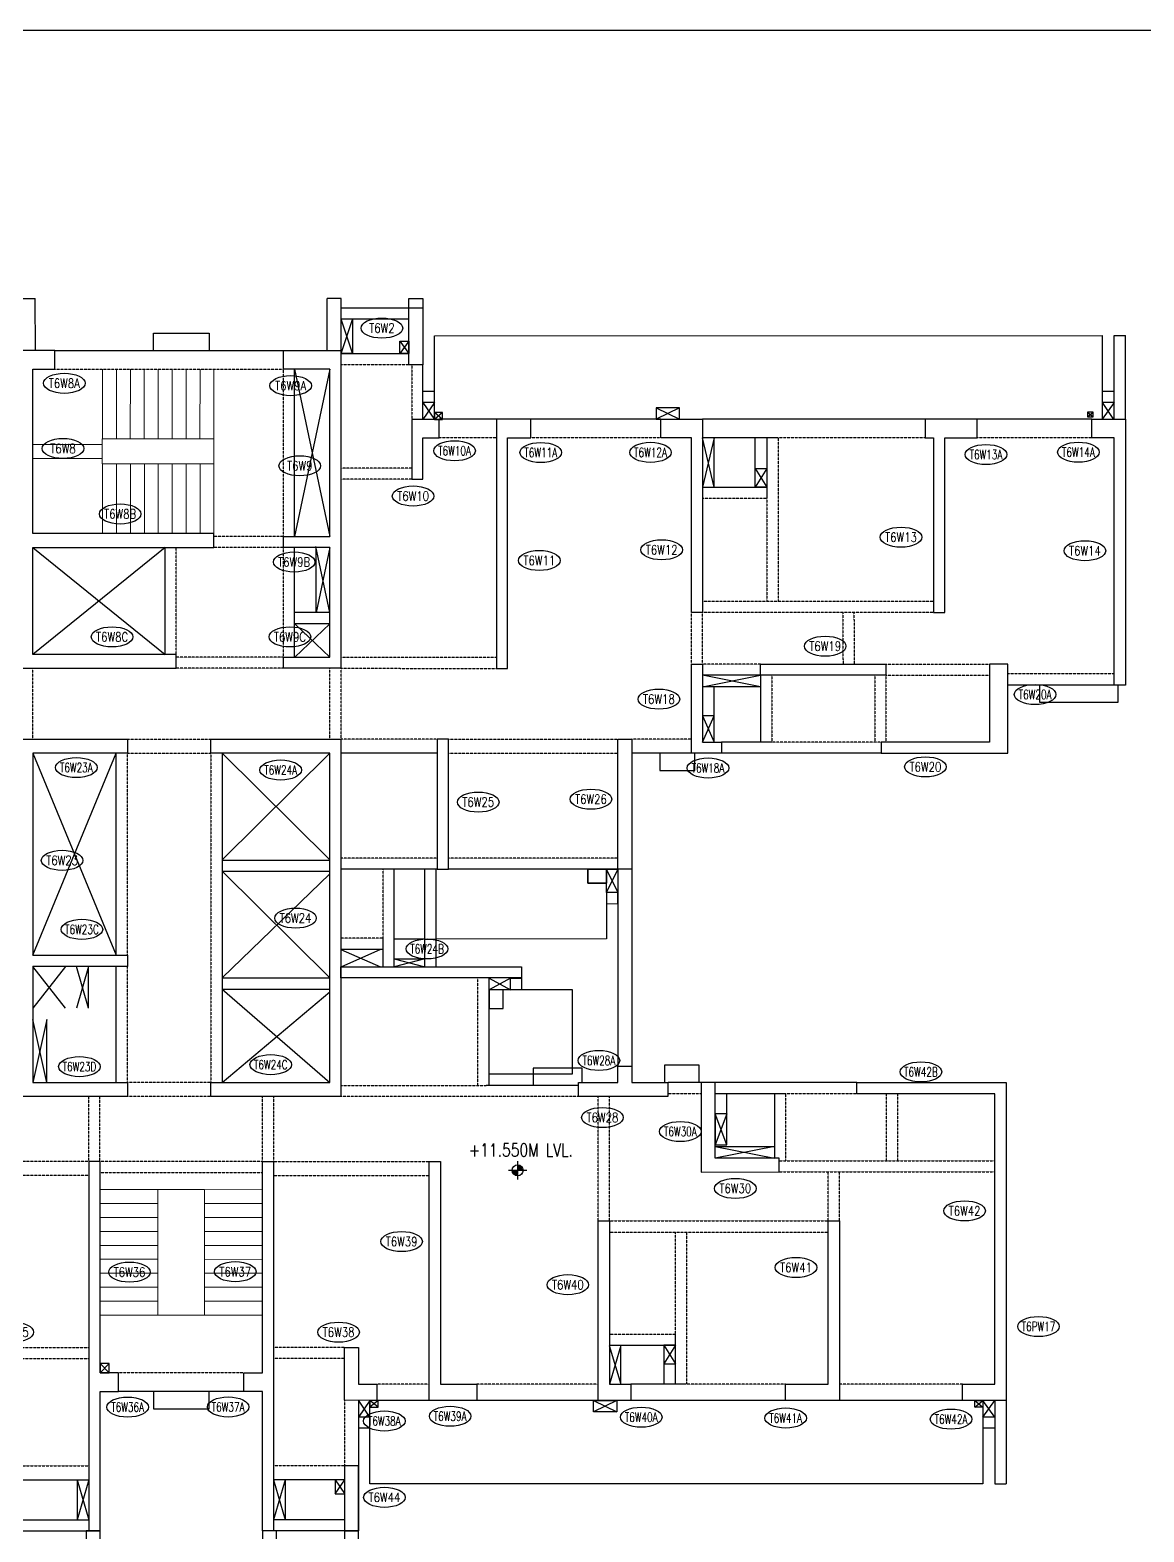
# Model space of a CAD drawing. Header units: millimetres. Extents: x 206 to 857355, y 5291 to 60826.
# Drawn here: x 250326 to 274319, y 21488 to 53815 of the extents above; entities that cross this region are included whole.
import ezdxf
from ezdxf.enums import TextEntityAlignment as Align

# ---------------------------------------------------------------- set-up
doc = ezdxf.new("R2010")
doc.units = ezdxf.units.MM
doc.header["$PDMODE"] = 35
doc.linetypes.add('HIDDEN', pattern=[0.375, 0.25, -0.125])
for name, color, linetype in [('BEAM', 3, 'Continuous'), ('COL', 6, 'Continuous'), ('COL-NO TOWR-T5', 8, 'Continuous'), ('COL-NO TOWR-T6', 8, 'Continuous'), ('COVER', 2, 'Continuous'), ('CUT', 9, 'Continuous'), ('SYMBOL', 1, 'Continuous'), ('TOWER-6 COL. NO', 3, 'Continuous')]:
    doc.layers.add(name, color=color, linetype=linetype)
for name, color, linetype, lineweight in [('Boundary', 40, 'Continuous', 30), ('Origin', 40, 'Continuous', 30), ('S-STRS', 31, 'Continuous', 18)]:
    doc.layers.add(name, color=color, linetype=linetype, lineweight=lineweight)
doc.styles.add('romand', font='romand.shx', dxfattribs={"width": 0.8})
doc.styles.add('ROMANS', font='romans.shx', dxfattribs={"width": 0.8})

# ---------------------------------------------------------------- blocks, each defined once
blk = doc.blocks.new('A$C2BC57D65')
at = {"layer": 'SYMBOL'}
h = blk.add_hatch(color=7, dxfattribs=at)
h.paths.add_polyline_path([(196, 348), (314, 348, 0.414214), (196, 466)])
h.paths.add_polyline_path([(196, 348), (79, 348, 0.414214), (196, 230)])
at = {"layer": 'SYMBOL', "color": 7}
for p, q in [((393, 348), (0, 348)), ((196, 544), (196, 152))]:
    blk.add_line(p, q, dxfattribs=at)
blk.add_circle((196, 348), 118, dxfattribs=at)
at = {"layer": 'SYMBOL', "style": 'romand', "width": 0.8}
for p in [(1052, 530), (1052, 137)]:
    blk.add_attdef('LEVEL', text='', height=275, dxfattribs=at).set_placement(p, align=Align.MIDDLE)
blk = doc.blocks.new('A$Cc2dddd12')
at = {"layer": 'COL-NO TOWR-T5'}
blk.add_ellipse((-513, 182), major_axis=(448, 0), ratio=0.482829, dxfattribs=at)
at = {"layer": 'COL-NO TOWR-T5', "color": 3, "style": 'ROMANS', "width": 0.8}
blk.add_attdef('12345', text='', height=200, dxfattribs=at).set_placement((-513, 182), align=Align.MIDDLE_CENTER)

msp = doc.modelspace()

# ---------------------------------------------------------------- linework, layer by layer
at = {"layer": 'BEAM'}
for p, q in [((250139, 48039), (250439, 48039)), ((250444, 46918), (250439, 48039)), ((256725, 46918), (256729, 48039)), ((257029, 48039), (256729, 48039)), ((257025, 46918), (257029, 48039)), ((258488, 47839), (258488, 48039)), ((258488, 48039), (258788, 48039)), ((258788, 48039), (258788, 47839)), ((257025, 47839), (258488, 47839)), ((257025, 47599), (258488, 47599)), ((273679, 47237), (273919, 47237)), ((273679, 45437), (273679, 47237)), ((273919, 45437), (273919, 47237)), ((250864, 46917), (255784, 46917)), ((258488, 46849), (257024, 46849)), ((258788, 45436), (258788, 46609)), ((256024, 42917), (256024, 46517)), ((260373, 45437), (259139, 45437)), ((263913, 45437), (261113, 45437)), ((269604, 45437), (264813, 45437)), ((273199, 45437), (270729, 45437)), ((266378, 45037), (264813, 45037)), ((266198, 45037), (266198, 43736)), ((264813, 43976), (266198, 43976)), ((253234, 40379), (253234, 42677)), ((256024, 40317), (256024, 42677)), ((256785, 41277), (256024, 41277)), ((256785, 41037), (256024, 41037)), ((266062, 39926), (264813, 39926)), ((266062, 39926), (266062, 38491)), ((266302, 38491), (265223, 38491)), ((252184, 33902), (252184, 38252)), ((254464, 38251), (254464, 31161)), ((259099, 38251), (257023, 38252)), ((264573, 38251), (263290, 38251)), ((268662, 38251), (265223, 38251)), ((254464, 35951), (256784, 35951)), ((254464, 35711), (256784, 35711)), ((259099, 35752), (257023, 35752)), ((258172, 33652), (258172, 35752)), ((258831, 33652), (258832, 35752)), ((259071, 33652), (259072, 35752)), ((262990, 35752), (259339, 35752)), ((262990, 35751), (262990, 31515)), ((263290, 35751), (263290, 31515)), ((257932, 33652), (257932, 34267)), ((257932, 34027), (257023, 34027)), ((258831, 34247), (259071, 34248)), ((252184, 31161), (252184, 33661)), ((254464, 33413), (256784, 33413)), ((260214, 31099), (260214, 33406)), ((254464, 33173), (256784, 33173)), ((262141, 31101), (260154, 31099)), ((264783, 31161), (264068, 31161)), ((268134, 31161), (265083, 31161)), ((266599, 30921), (265083, 30921)), ((266359, 30921), (266359, 29536)), ((264230, 24671), (264230, 25746)), ((262804, 25506), (264230, 25506)), ((264414, 24671), (263264, 24671)), ((254935, 24512), (252235, 24512)), ((258924, 24321), (257799, 24321)), ((262564, 24321), (259949, 24321)), ((266599, 24321), (263264, 24321)), ((270409, 24321), (267759, 24321)), ((271109, 24321), (271109, 22521)), ((271349, 24321), (271349, 22521)), ((250069, 22610), (251594, 22610)), ((257099, 22610), (255574, 22610)), ((271109, 22521), (271349, 22521)), ((250069, 21750), (251594, 21750)), ((257099, 21750), (255574, 21750)), ((250034, 21510), (251594, 21510)), ((257134, 21510), (255574, 21510))]:
    msp.add_line(p, q, dxfattribs=at)
at = {"layer": 'BEAM', "linetype": 'HIDDEN', "ltscale": 10}
for p, q in [((258488, 46609), (257024, 46609)), ((258548, 46609), (258548, 45436)), ((250864, 46517), (255784, 46517)), ((255784, 42917), (255784, 46517)), ((260373, 45037), (259139, 45036)), ((263913, 45037), (261113, 45037)), ((269604, 45037), (266378, 45037)), ((266438, 45037), (266438, 41516)), ((273199, 45037), (270729, 45037)), ((258549, 44387), (257024, 44387)), ((258549, 44147), (257024, 44147)), ((264813, 43736), (266198, 43736)), ((266198, 43736), (266198, 41516)), ((253474, 40379), (253474, 42677)), ((255785, 42917), (254285, 42917)), ((255785, 42677), (254285, 42677)), ((255784, 40317), (255784, 42677)), ((269789, 41516), (264813, 41516)), ((264573, 40166), (264573, 41276)), ((269789, 41276), (264813, 41276)), ((264813, 40166), (264813, 41276)), ((267833, 41276), (267837, 40166)), ((268073, 41276), (268077, 40166)), ((255784, 40317), (253474, 40317)), ((257024, 40316), (260373, 40316)), ((266062, 40166), (264813, 40166)), ((268762, 40166), (270989, 40166)), ((250387, 38552), (250386, 40077)), ((255784, 40077), (253474, 40077)), ((256785, 38552), (256785, 40077)), ((257023, 40077), (260373, 40076)), ((257025, 38552), (257025, 40077)), ((266302, 39926), (266302, 38491)), ((268522, 39926), (268522, 38491)), ((268762, 39926), (270989, 39926)), ((268762, 39926), (268762, 38491)), ((273679, 39956), (271389, 39956)), ((252424, 38552), (254224, 38552)), ((259099, 38551), (257023, 38552)), ((259339, 38551), (263050, 38551)), ((264573, 38551), (263290, 38551)), ((268662, 38491), (266302, 38491)), ((252424, 33902), (252424, 38252)), ((252424, 38252), (254224, 38252)), ((254224, 38251), (254224, 31161)), ((259339, 38251), (262990, 38251)), ((259099, 35992), (257023, 35992)), ((262990, 35991), (259339, 35992)), ((257932, 34267), (257932, 35752)), ((257932, 34267), (257023, 34267)), ((252424, 31161), (252424, 33661)), ((259974, 31099), (259974, 33406)), ((254224, 31162), (252424, 31162)), ((257023, 31099), (260154, 31099)), ((251593, 29462), (251593, 30859)), ((251833, 29462), (251833, 30859)), ((254224, 30862), (252424, 30862)), ((255335, 29461), (255335, 30859)), ((255575, 29461), (255575, 30859)), ((262141, 30861), (257024, 30861)), ((262564, 28182), (262564, 30859)), ((262804, 28182), (262804, 30859)), ((264783, 30921), (264068, 30921)), ((266599, 30921), (266599, 29476)), ((268134, 30921), (266599, 30921)), ((268769, 30920), (268769, 29473)), ((269009, 30920), (269009, 29473)), ((251593, 29462), (248244, 29462)), ((255335, 29460), (251835, 29460)), ((255575, 29461), (258924, 29461)), ((266459, 29474), (271109, 29476)), ((251593, 29162), (248244, 29162)), ((255335, 29220), (251835, 29220)), ((255575, 29161), (258924, 29161)), ((266459, 29236), (271109, 29236)), ((267519, 28182), (267519, 29234)), ((267759, 28182), (267759, 29234)), ((262804, 28182), (267519, 28182)), ((262804, 27942), (267519, 27942)), ((264230, 25746), (264230, 27942)), ((264470, 24671), (264470, 27942)), ((262804, 25746), (264230, 25746)), ((250069, 25459), (251594, 25459)), ((250069, 25219), (251594, 25219)), ((257099, 25459), (255574, 25459)), ((257099, 25219), (255574, 25219)), ((254935, 24912), (252235, 24912)), ((258924, 24671), (257799, 24671)), ((262564, 24671), (259949, 24671)), ((266599, 24671), (264414, 24671)), ((270409, 24671), (267759, 24671)), ((250068, 22910), (251594, 22910)), ((257099, 22910), (255574, 22910))]:
    msp.add_line(p, q, dxfattribs=at)
at = {"layer": 'BEAM', "ltscale": 10}
msp.add_line((273679, 39716), (271389, 39716), dxfattribs=at)
at = {"layer": 'BEAM', "linetype": 'HIDDEN', "ltscale": 10}
msp.add_lwpolyline([(257099, 24322), (257099, 22910)], dxfattribs=at)
at = {"layer": 'BEAM'}
msp.add_lwpolyline([(257399, 24322), (257399, 22910)], dxfattribs=at)
for points in [[(251534, 21313), (251834, 21313), (251834, 21510), (251534, 21510)], [(255334, 21313), (255634, 21313), (255634, 21510), (255334, 21510)], [(257099, 21313), (257399, 21313), (257399, 21510), (257099, 21510)]]:
    msp.add_lwpolyline(points, close=True, dxfattribs=at)
at = {"layer": 'Boundary'}
msp.add_lwpolyline([(180642, 53815), (328513, 53815), (328513, 5291), (180642, 5291)], close=True, dxfattribs=at)
at = {"layer": 'COL'}
msp.add_line((257399, 22910), (257399, 21510), dxfattribs=at)
for points in [[(258488, 47839), (258788, 47839), (258788, 46609), (258488, 46609)], [(250144, 40077), (253474, 40077), (253474, 40377), (250384, 40377), (250384, 42677), (254284, 42677), (254284, 42977), (250384, 42977), (250384, 46517), (250864, 46517), (250864, 46917), (250144, 46917)], [(257024, 40077), (255784, 40077), (255784, 40317), (256784, 40317), (256784, 42677), (255784, 42677), (255784, 42917), (256784, 42917), (256784, 46517), (255784, 46517), (255784, 46917), (257024, 46917)], [(261113, 45437), (260373, 45437), (260373, 40076), (260613, 40076), (260613, 45036), (261113, 45036)], [(264813, 41276), (264573, 41276), (264573, 45037), (263913, 45037), (263913, 45437), (264813, 45437)], [(269789, 45037), (269789, 41276), (270029, 41276), (270029, 45037), (270729, 45037), (270729, 45437), (269604, 45437), (269604, 45037)], [(273679, 39716), (273679, 45037), (273199, 45037), (273199, 45437), (273919, 45437), (273919, 39716)], [(264813, 38491), (265223, 38491), (265223, 38251), (264573, 38251), (264573, 40166), (264813, 40166)], [(266062, 39926), (266062, 40166), (268762, 40166), (268762, 39926)], [(271389, 40166), (270989, 40166), (270989, 39716), (270989, 38491), (268658, 38491), (268658, 38251), (271389, 38251)], [(250144, 30862), (250144, 38552), (252424, 38552), (252424, 38252), (250384, 38252), (250384, 33902), (252424, 33902), (252424, 33662), (250384, 33662), (250384, 31162), (252424, 31162), (252424, 30862)], [(254224, 31162), (256784, 31162), (256784, 38252), (254224, 38252), (254224, 38552), (257024, 38552), (257024, 30862), (254224, 30862)], [(259099, 38551), (259099, 35752), (259339, 35752), (259339, 38551)], [(263290, 38551), (263290, 35751), (262990, 35751), (262990, 38551)], [(257024, 33652), (260915, 33652), (260915, 33412), (257024, 33412)], [(262990, 31161), (262990, 31511), (263290, 31511), (263290, 31161), (264067, 31161), (264067, 30861), (262141, 30861), (262141, 31161)], [(265083, 29536), (265083, 31161), (264783, 31161), (264783, 29234), (266459, 29236), (266459, 29536)], [(251834, 24912), (251834, 29462), (251594, 29462), (251594, 21510), (251834, 21510), (251834, 24512), (252234, 24512), (252234, 24912)], [(255334, 24912), (255334, 29461), (255574, 29461), (255574, 21510), (255334, 21510), (255334, 24512), (254934, 24512), (254934, 24912)], [(258924, 29461), (259164, 29461), (259164, 24671), (259949, 24671), (259949, 24321), (258924, 24321)], [(262804, 24671), (263264, 24671), (263264, 24321), (262564, 24321), (262564, 28182), (262804, 28182)], [(267519, 24671), (267519, 28182), (267759, 28182), (267759, 24321), (266599, 24321), (266599, 24671)], [(257399, 22910), (257099, 22910), (257099, 21510), (257399, 21510)]]:
    msp.add_lwpolyline(points, close=True, dxfattribs=at)
for points in [[(259139, 45436), (258549, 45436), (258549, 44147), (258789, 44147), (258790, 45036), (259139, 45036), (259139, 45436)], [(271049, 31161), (271049, 31161), (271349, 31161), (271349, 24321), (270409, 24321), (270409, 24671), (271109, 24671), (271109, 30921), (268134, 30921), (268134, 31161), (271049, 31161)], [(257799, 24321), (257099, 24322), (257099, 25459), (257399, 25459), (257399, 24671), (257799, 24671), (257799, 24321)]]:
    msp.add_lwpolyline(points, dxfattribs=at)
at = {"layer": 'COVER'}
for p, q in [((259038, 46036), (258788, 46035)), ((273679, 46037), (273419, 46036)), ((259038, 45796), (258788, 45796)), ((273679, 45797), (273419, 45796)), ((256486, 41277), (256486, 42684)), ((265092, 39676), (264812, 39676)), ((266061, 39676), (265092, 39676)), ((262740, 35252), (262740, 34251)), ((251584, 32759), (251584, 33662)), ((258172, 33821), (258830, 33822)), ((250685, 31162), (250686, 32519)), ((265083, 29787), (266359, 29786)), ((263054, 24671), (263054, 25506)), ((270849, 24321), (270849, 22522)), ((257649, 23962), (257399, 23962)), ((271109, 23961), (270849, 23961)), ((257649, 23722), (257399, 23722)), ((271109, 23721), (270849, 23722)), ((251343, 22610), (251344, 21750)), ((255824, 22609), (255824, 21749)), ((256899, 22609), (256899, 22309)), ((256899, 22309), (257099, 22309))]:
    msp.add_line(p, q, dxfattribs=at)
at = {"layer": 'COVER', "linetype": 'HIDDEN', "ltscale": 3}
for p, q in [((265945, 44376), (265945, 45037)), ((265334, 30486), (265334, 30921)), ((263979, 25106), (263979, 24671))]:
    msp.add_line(p, q, dxfattribs=at)
at = {"layer": 'COVER', "linetype": 'HIDDEN', "ltscale": 2}
msp.add_line((265063, 38991), (265063, 39676), dxfattribs=at)
at = {"layer": 'COVER'}
for points in [[(257025, 47598), (257274, 47598), (257274, 46850), (257025, 46850)], [(258289, 47121), (258488, 47121), (258488, 46850), (258289, 46850)], [(264312, 45686), (263813, 45686), (263813, 45437), (264312, 45437)], [(273100, 45487), (273225, 45487), (273225, 45587), (273100, 45587)], [(265061, 45037), (264813, 45037), (264813, 43976), (265061, 43976)], [(265945, 44376), (266198, 44376), (266198, 43976), (265945, 43976)], [(265062, 39051), (264812, 39051), (264812, 38491), (265062, 38491)], [(262740, 35452), (262340, 35452), (262340, 35752), (262740, 35752)], [(262340, 35452), (262740, 35452), (262740, 35752), (262340, 35752)], [(262990, 35252), (262740, 35252), (262740, 35750), (262990, 35752)], [(260914, 33409), (260914, 33158), (260674, 33158), (260674, 33409)], [(260214, 33158), (260214, 32758), (260514, 32758), (260514, 33158)], [(265334, 30486), (265084, 30486), (265084, 29819), (265334, 29819)], [(263979, 25106), (264229, 25106), (264229, 25506), (263979, 25506)], [(252033, 25112), (251835, 25112), (251835, 24912), (252033, 24912)], [(257649, 24171), (257824, 24171), (257824, 24321), (257649, 24321)], [(262964, 24071), (262464, 24071), (262464, 24321), (262964, 24321)], [(270849, 24171), (270674, 24171), (270674, 24321), (270849, 24321)]]:
    msp.add_lwpolyline(points, close=True, dxfattribs=at)
for points in [[(252984, 46918), (252984, 47292), (254184, 47292), (254184, 46917)], [(259213, 45586), (259038, 45586), (259038, 45436), (259213, 45436), (259213, 45586)], [(273754, 39718), (273754, 39343), (272079, 39343), (272079, 39718)], [(263892, 38251), (263892, 37876), (264642, 37876), (264642, 38251)], [(262740, 35252), (262740, 35012), (262990, 35011), (262990, 35252), (262740, 35252)], [(258831, 34247), (258172, 34247)], [(262740, 34251), (259071, 34248)], [(260214, 31346), (262012, 31346), (262012, 33158), (260214, 33158)], [(262216, 31161), (262216, 31474), (261166, 31474), (261166, 31100)], [(264739, 31161), (264739, 31536), (263989, 31536), (263989, 31163)], [(252984, 24512), (252984, 24137), (254184, 24137), (254184, 24512)], [(270849, 22521), (257649, 22521), (257649, 24321)]]:
    msp.add_lwpolyline(points, dxfattribs=at)
msp.add_polyline3d([(259038, 45436, -204), (259038, 47236, -204), (273419, 47237, -273), (273419, 45437, -246)], dxfattribs=at)
at = {"layer": 'CUT'}
for p, q in [((257274, 47596), (257022, 46849)), ((257022, 47596), (257274, 46849)), ((258488, 47121), (258289, 46850)), ((258289, 47121), (258488, 46850)), ((256785, 46517), (256024, 42917)), ((256024, 46517), (256785, 42917)), ((259038, 45796), (258788, 45436)), ((258788, 45796), (259041, 45436)), ((259213, 45436), (259038, 45586)), ((259213, 45586), (259038, 45436)), ((264312, 45687), (263813, 45437)), ((263813, 45686), (264312, 45437)), ((273100, 45487), (273225, 45587)), ((273100, 45587), (273225, 45487)), ((273679, 45796), (273419, 45437)), ((273419, 45796), (273665, 45436)), ((265061, 45037), (264813, 43975)), ((265062, 43976), (264813, 45037)), ((265945, 44376), (266197, 43979)), ((266198, 44376), (265945, 43977)), ((253234, 42677), (250387, 40377)), ((250387, 42677), (253234, 40377)), ((256785, 41277), (256482, 42697)), ((256785, 42677), (256486, 41277)), ((256786, 41037), (256027, 40317)), ((256028, 41037), (256785, 40317)), ((264812, 39676), (266061, 39927)), ((266061, 39676), (264812, 39926)), ((264812, 38491), (265062, 39051)), ((264812, 39051), (265062, 38491)), ((250384, 38252), (252184, 33902)), ((250384, 33902), (252184, 38252)), ((254464, 38252), (256784, 35952)), ((254465, 35952), (256784, 38252)), ((254463, 33412), (256784, 35652)), ((254465, 35711), (256784, 33412)), ((262740, 35252), (262990, 35750)), ((262740, 35750), (262990, 35252)), ((257874, 34027), (257020, 33648)), ((257024, 34027), (257874, 33650)), ((251091, 33662), (250386, 32759)), ((251091, 32759), (250388, 33661)), ((251584, 32759), (251331, 33662)), ((251584, 33662), (251331, 32759)), ((258830, 33822), (258172, 33652)), ((258172, 33821), (258831, 33652)), ((260214, 33408), (260675, 33158)), ((260674, 33409), (260215, 33158)), ((254464, 33173), (256784, 31162)), ((254464, 31163), (256784, 33112)), ((250686, 32519), (250385, 31162)), ((250685, 31162), (250386, 32519)), ((265334, 30486), (265084, 29819)), ((265334, 29819), (265084, 30486)), ((266359, 29786), (265082, 29534)), ((265084, 29786), (266359, 29536)), ((262803, 25504), (263054, 24672)), ((263053, 25504), (262804, 24672)), ((263979, 25506), (264230, 25110)), ((264229, 25506), (263979, 25106)), ((251835, 25112), (252033, 24912)), ((251835, 24912), (252033, 25112)), ((257649, 23962), (257399, 24324)), ((257649, 24321), (257399, 23962)), ((257824, 24171), (257649, 24321)), ((257824, 24321), (257649, 24171)), ((262964, 24321), (262464, 24071)), ((262464, 24321), (262964, 24071)), ((270674, 24171), (270849, 24321)), ((270674, 24321), (270849, 24171)), ((271109, 23961), (270849, 24321)), ((270849, 23962), (271109, 24321)), ((251343, 22607), (251594, 21750)), ((251595, 22609), (251344, 21750)), ((255573, 22609), (255824, 21749)), ((255824, 22607), (255574, 21750)), ((256899, 22309), (257105, 22609)), ((256899, 22608), (257099, 22314))]:
    msp.add_line(p, q, dxfattribs=at)
at = {"layer": 'Origin'}
msp.add_point((256784, 38252), dxfattribs=at)
at = {"layer": 'S-STRS'}
for p, q in [((251887, 45019), (251888, 46518)), ((252187, 45019), (252188, 46518)), ((252487, 45018), (252488, 46518)), ((252787, 45018), (252788, 46518)), ((253087, 45018), (253088, 46518)), ((253387, 45018), (253388, 46518)), ((253687, 45018), (253688, 46518)), ((253987, 45018), (253988, 46517)), ((254287, 45018), (254288, 46517)), ((251881, 44896), (250394, 44896)), ((251881, 44596), (250394, 44596)), ((251889, 44477), (251889, 42977)), ((252189, 44477), (252189, 42977)), ((252489, 44477), (252489, 42977)), ((252789, 44477), (252789, 42977)), ((253089, 44477), (253089, 42977)), ((253389, 44477), (253389, 42977)), ((253689, 44477), (253689, 42977)), ((253989, 44477), (253989, 42977)), ((254289, 44477), (254289, 42977)), ((253082, 28858), (251832, 28858)), ((254082, 28856), (255331, 28855)), ((253082, 28556), (251832, 28556)), ((254082, 28556), (255331, 28555)), ((253082, 28256), (251831, 28256)), ((254081, 28256), (255331, 28255)), ((253082, 27956), (251831, 27956)), ((254081, 27956), (255331, 27955)), ((253082, 27656), (251831, 27656)), ((254081, 27656), (255331, 27655)), ((253081, 27356), (251831, 27356)), ((254081, 27356), (255331, 27355)), ((253081, 27056), (251831, 27056)), ((254081, 27056), (255331, 27055)), ((253081, 26756), (251831, 26756)), ((254081, 26756), (255331, 26755)), ((253081, 26456), (251831, 26456)), ((254081, 26456), (255331, 26455)), ((253081, 26156), (251831, 26156)), ((254081, 26156), (255331, 26155))]:
    msp.add_line(p, q, dxfattribs=at)
for points in [[(254287, 45016), (254287, 44475), (251881, 44475), (251881, 45016)], [(254081, 26156), (254081, 28856), (253082, 28856), (253081, 26156)]]:
    msp.add_lwpolyline(points, close=True, dxfattribs=at)

# ---------------------------------------------------------------- block references
at = {"layer": 'SYMBOL', "linetype": 'ByBlock'}
ref = msp.add_blockref('A$C2BC57D65', (260632, 28923), dxfattribs=at)
ref.add_attrib('LEVEL', '+11.550M LVL.', dxfattribs={"height": 275, "style": 'romand', "width": 0.8}).set_placement((260897, 29710), align=Align.MIDDLE)
at = {"layer": 'TOWER-6 COL. NO'}
ref = msp.add_blockref('A$Cc2dddd12', (258418, 47218), dxfattribs=dict(at, rotation=0.0001420445816587))
ref.add_attrib('12345', 'T6W2', dxfattribs={"layer": 'COL-NO TOWR-T6', "color": 3, "height": 200, "rotation": 0.0001, "style": 'ROMANS', "width": 0.8}).set_placement((257905, 47400), align=Align.MIDDLE_CENTER)
ref = msp.add_blockref('A$Cc2dddd12', (251578, 46030), dxfattribs=dict(at, rotation=0.0001420445816587))
ref.add_attrib('12345', 'T6W8A', dxfattribs={"layer": 'COL-NO TOWR-T6', "color": 3, "height": 200, "rotation": 0.0001, "style": 'ROMANS', "width": 0.8}).set_placement((251065, 46212), align=Align.MIDDLE_CENTER)
ref = msp.add_blockref('A$Cc2dddd12', (256453, 45979), dxfattribs=dict(at, rotation=0.0001420445816587))
ref.add_attrib('12345', 'T6W9A', dxfattribs={"layer": 'COL-NO TOWR-T6', "color": 3, "height": 200, "rotation": 0.0001, "style": 'ROMANS', "width": 0.8}).set_placement((255940, 46161), align=Align.MIDDLE_CENTER)
ref = msp.add_blockref('A$Cc2dddd12', (251550, 44627), dxfattribs=dict(at, rotation=0.0001420445816587))
ref.add_attrib('12345', 'T6W8', dxfattribs={"layer": 'COL-NO TOWR-T6', "color": 3, "height": 200, "rotation": 0.0001, "style": 'ROMANS', "width": 0.8}).set_placement((251037, 44809), align=Align.MIDDLE_CENTER)
ref = msp.add_blockref('A$Cc2dddd12', (259983, 44578), dxfattribs=dict(at, rotation=0.0001420445816587))
ref.add_attrib('12345', 'T6W10A', dxfattribs={"layer": 'COL-NO TOWR-T6', "color": 3, "height": 200, "rotation": 0.0001, "style": 'ROMANS', "width": 0.7}).set_placement((259470, 44760), align=Align.MIDDLE_CENTER)
ref = msp.add_blockref('A$Cc2dddd12', (261840, 44539), dxfattribs=dict(at, rotation=0.0001420445816587))
ref.add_attrib('12345', 'T6W11A', dxfattribs={"layer": 'COL-NO TOWR-T6', "color": 3, "height": 200, "rotation": 0.0001, "style": 'ROMANS', "width": 0.7}).set_placement((261327, 44721), align=Align.MIDDLE_CENTER)
ref = msp.add_blockref('A$Cc2dddd12', (264204, 44543), dxfattribs=dict(at, rotation=0.0001420445816587))
ref.add_attrib('12345', 'T6W12A', dxfattribs={"layer": 'COL-NO TOWR-T6', "color": 3, "height": 200, "rotation": 0.0001, "style": 'ROMANS', "width": 0.7}).set_placement((263691, 44725), align=Align.MIDDLE_CENTER)
ref = msp.add_blockref('A$Cc2dddd12', (273420, 44547), dxfattribs=dict(at, rotation=0.0001420445816587))
ref.add_attrib('12345', 'T6W14A', dxfattribs={"layer": 'COL-NO TOWR-T6', "color": 3, "height": 200, "rotation": 0.0001, "style": 'ROMANS', "width": 0.7}).set_placement((272907, 44729), align=Align.MIDDLE_CENTER)
ref = msp.add_blockref('A$Cc2dddd12', (256650, 44254), dxfattribs=dict(at, rotation=0.0001420445816587))
ref.add_attrib('12345', 'T6W9', dxfattribs={"layer": 'COL-NO TOWR-T6', "color": 3, "height": 200, "rotation": 0.0001, "style": 'ROMANS', "width": 0.8}).set_placement((256137, 44436), align=Align.MIDDLE_CENTER)
ref = msp.add_blockref('A$Cc2dddd12', (271429, 44496), dxfattribs=dict(at, rotation=0.0001420445816587))
ref.add_attrib('12345', 'T6W13A', dxfattribs={"layer": 'COL-NO TOWR-T6', "color": 3, "height": 200, "rotation": 0.0001, "style": 'ROMANS', "width": 0.7}).set_placement((270916, 44678), align=Align.MIDDLE_CENTER)
ref = msp.add_blockref('A$Cc2dddd12', (259091, 43603), dxfattribs=dict(at, rotation=0.0001420445816587))
ref.add_attrib('12345', 'T6W10', dxfattribs={"layer": 'COL-NO TOWR-T6', "color": 3, "height": 200, "rotation": 0.0001, "style": 'ROMANS', "width": 0.8}).set_placement((258578, 43785), align=Align.MIDDLE_CENTER)
ref = msp.add_blockref('A$Cc2dddd12', (252781, 43217), dxfattribs=dict(at, rotation=0.0001420445816587))
ref.add_attrib('12345', 'T6W8B', dxfattribs={"layer": 'COL-NO TOWR-T6', "color": 3, "height": 200, "rotation": 0.0001, "style": 'ROMANS', "width": 0.8}).set_placement((252268, 43399), align=Align.MIDDLE_CENTER)
ref = msp.add_blockref('A$Cc2dddd12', (269599, 42717), dxfattribs=dict(at, rotation=0.0001420445816587))
ref.add_attrib('12345', 'T6W13', dxfattribs={"layer": 'COL-NO TOWR-T6', "color": 3, "height": 200, "rotation": 0.0001, "style": 'ROMANS', "width": 0.8}).set_placement((269086, 42899), align=Align.MIDDLE_CENTER)
ref = msp.add_blockref('A$Cc2dddd12', (264444, 42446), dxfattribs=dict(at, rotation=0.0001420445816587))
ref.add_attrib('12345', 'T6W12', dxfattribs={"layer": 'COL-NO TOWR-T6', "color": 3, "height": 200, "rotation": 0.0001, "style": 'ROMANS', "width": 0.8}).set_placement((263931, 42628), align=Align.MIDDLE_CENTER)
ref = msp.add_blockref('A$Cc2dddd12', (273560, 42426), dxfattribs=dict(at, rotation=0.0001420445816587))
ref.add_attrib('12345', 'T6W14', dxfattribs={"layer": 'COL-NO TOWR-T6', "color": 3, "height": 200, "rotation": 0.0001, "style": 'ROMANS', "width": 0.8}).set_placement((273047, 42608), align=Align.MIDDLE_CENTER)
ref = msp.add_blockref('A$Cc2dddd12', (256529, 42183), dxfattribs=dict(at, rotation=0.0001420445816587))
ref.add_attrib('12345', 'T6W9B', dxfattribs={"layer": 'COL-NO TOWR-T6', "color": 3, "height": 200, "rotation": 0.0001, "style": 'ROMANS', "width": 0.8}).set_placement((256016, 42365), align=Align.MIDDLE_CENTER)
ref = msp.add_blockref('A$Cc2dddd12', (261809, 42216), dxfattribs=dict(at, rotation=0.0001420445816587))
ref.add_attrib('12345', 'T6W11', dxfattribs={"layer": 'COL-NO TOWR-T6', "color": 3, "height": 200, "rotation": 0.0001, "style": 'ROMANS', "width": 0.8}).set_placement((261296, 42398), align=Align.MIDDLE_CENTER)
ref = msp.add_blockref('A$Cc2dddd12', (252607, 40571), dxfattribs=dict(at, rotation=0.0001420445816587))
ref.add_attrib('12345', 'T6W8C', dxfattribs={"layer": 'COL-NO TOWR-T6', "color": 3, "height": 200, "rotation": 0.0001, "style": 'ROMANS', "width": 0.8}).set_placement((252094, 40753), align=Align.MIDDLE_CENTER)
ref = msp.add_blockref('A$Cc2dddd12', (256437, 40571), dxfattribs=dict(at, rotation=0.0001420445816587))
ref.add_attrib('12345', 'T6W9C', dxfattribs={"layer": 'COL-NO TOWR-T6', "color": 3, "height": 200, "rotation": 0.0001, "style": 'ROMANS', "width": 0.8}).set_placement((255924, 40753), align=Align.MIDDLE_CENTER)
ref = msp.add_blockref('A$Cc2dddd12', (267966, 40371), dxfattribs=dict(at, rotation=0.0001420445816587))
ref.add_attrib('12345', 'T6W19', dxfattribs={"layer": 'COL-NO TOWR-T6', "color": 3, "height": 200, "rotation": 0.0001, "style": 'ROMANS', "width": 0.8}).set_placement((267453, 40553), align=Align.MIDDLE_CENTER)
ref = msp.add_blockref('A$Cc2dddd12', (264384, 39232), dxfattribs=dict(at, rotation=0.0001420445816587))
ref.add_attrib('12345', 'T6W18', dxfattribs={"layer": 'COL-NO TOWR-T6', "color": 3, "height": 200, "rotation": 0.0001, "style": 'ROMANS', "width": 0.8}).set_placement((263871, 39414), align=Align.MIDDLE_CENTER)
ref = msp.add_blockref('A$Cc2dddd12', (272487, 39331), dxfattribs=dict(at, rotation=0.0001420445816587))
ref.add_attrib('12345', 'T6W20A', dxfattribs={"layer": 'COL-NO TOWR-T6', "color": 3, "height": 200, "rotation": 0.0001, "style": 'ROMANS', "width": 0.7}).set_placement((271974, 39513), align=Align.MIDDLE_CENTER)
ref = msp.add_blockref('A$Cc2dddd12', (251837, 37758), dxfattribs=dict(at, rotation=0.0001420445816587))
ref.add_attrib('12345', 'T6W23A', dxfattribs={"layer": 'COL-NO TOWR-T6', "color": 3, "height": 200, "rotation": 0.0001, "style": 'ROMANS', "width": 0.7}).set_placement((251324, 37940), align=Align.MIDDLE_CENTER)
ref = msp.add_blockref('A$Cc2dddd12', (265442, 37749), dxfattribs=dict(at, rotation=0.0001420445816587))
ref.add_attrib('12345', 'T6W18A', dxfattribs={"layer": 'COL-NO TOWR-T6', "color": 3, "height": 200, "rotation": 0.0001, "style": 'ROMANS', "width": 0.7}).set_placement((264928, 37931), align=Align.MIDDLE_CENTER)
ref = msp.add_blockref('A$Cc2dddd12', (270124, 37774), dxfattribs=dict(at, rotation=0.0001420445816587))
ref.add_attrib('12345', 'T6W20', dxfattribs={"layer": 'COL-NO TOWR-T6', "color": 3, "height": 200, "rotation": 0.0001, "style": 'ROMANS', "width": 0.8}).set_placement((269611, 37956), align=Align.MIDDLE_CENTER)
ref = msp.add_blockref('A$Cc2dddd12', (256238, 37706), dxfattribs=dict(at, rotation=0.0001420445816587))
ref.add_attrib('12345', 'T6W24A', dxfattribs={"layer": 'COL-NO TOWR-T6', "color": 3, "height": 200, "rotation": 0.0001, "style": 'ROMANS', "width": 0.7}).set_placement((255725, 37888), align=Align.MIDDLE_CENTER)
ref = msp.add_blockref('A$Cc2dddd12', (260493, 37016), dxfattribs=dict(at, rotation=0.0001420445816587))
ref.add_attrib('12345', 'T6W25', dxfattribs={"layer": 'COL-NO TOWR-T6', "color": 3, "height": 200, "rotation": 0.0001, "style": 'ROMANS', "width": 0.8}).set_placement((259980, 37199), align=Align.MIDDLE_CENTER)
ref = msp.add_blockref('A$Cc2dddd12', (262921, 37078), dxfattribs=dict(at, rotation=0.0001420445816587))
ref.add_attrib('12345', 'T6W26', dxfattribs={"layer": 'COL-NO TOWR-T6', "color": 3, "height": 200, "rotation": 0.0001, "style": 'ROMANS', "width": 0.8}).set_placement((262408, 37260), align=Align.MIDDLE_CENTER)
ref = msp.add_blockref('A$Cc2dddd12', (251531, 35761), dxfattribs=dict(at, rotation=0.0001420445816587))
ref.add_attrib('12345', 'T6W23', dxfattribs={"layer": 'COL-NO TOWR-T6', "color": 3, "height": 200, "rotation": 0.0001, "style": 'ROMANS', "width": 0.8}).set_placement((251018, 35943), align=Align.MIDDLE_CENTER)
ref = msp.add_blockref('A$Cc2dddd12', (256558, 34518), dxfattribs=dict(at, rotation=0.0001420445816587))
ref.add_attrib('12345', 'T6W24', dxfattribs={"layer": 'COL-NO TOWR-T6', "color": 3, "height": 200, "rotation": 0.0001, "style": 'ROMANS', "width": 0.8}).set_placement((256044, 34701), align=Align.MIDDLE_CENTER)
ref = msp.add_blockref('A$Cc2dddd12', (251958, 34276), dxfattribs=dict(at, rotation=0.0001420445816587))
ref.add_attrib('12345', 'T6W23C', dxfattribs={"layer": 'COL-NO TOWR-T6', "color": 3, "height": 200, "rotation": 0.0001, "style": 'ROMANS', "width": 0.7}).set_placement((251445, 34458), align=Align.MIDDLE_CENTER)
ref = msp.add_blockref('A$Cc2dddd12', (259390, 33855), dxfattribs=dict(at, rotation=0.0001420445816587))
ref.add_attrib('12345', 'T6W24B', dxfattribs={"layer": 'COL-NO TOWR-T6', "color": 3, "height": 200, "rotation": 0.0001, "style": 'ROMANS', "width": 0.7}).set_placement((258877, 34037), align=Align.MIDDLE_CENTER)
ref = msp.add_blockref('A$Cc2dddd12', (251904, 31321), dxfattribs=dict(at, rotation=0.0001420445816587))
ref.add_attrib('12345', 'T6W23D', dxfattribs={"layer": 'COL-NO TOWR-T6', "color": 3, "height": 200, "rotation": 0.0001, "style": 'ROMANS', "width": 0.7}).set_placement((251391, 31503), align=Align.MIDDLE_CENTER)
ref = msp.add_blockref('A$Cc2dddd12', (256025, 31364), dxfattribs=dict(at, rotation=0.0001420445816587))
ref.add_attrib('12345', 'T6W24C', dxfattribs={"layer": 'COL-NO TOWR-T6', "color": 3, "height": 200, "rotation": 0.0001, "style": 'ROMANS', "width": 0.7}).set_placement((255512, 31546), align=Align.MIDDLE_CENTER)
ref = msp.add_blockref('A$Cc2dddd12', (263092, 31454), dxfattribs=dict(at, rotation=0.0001420445816587))
ref.add_attrib('12345', 'T6W28A', dxfattribs={"layer": 'COL-NO TOWR-T6', "color": 3, "height": 200, "rotation": 0.0001, "style": 'ROMANS', "width": 0.7}).set_placement((262579, 31636), align=Align.MIDDLE_CENTER)
ref = msp.add_blockref('A$Cc2dddd12', (270028, 31208), dxfattribs=dict(at, rotation=0.0001420445816587))
ref.add_attrib('12345', 'T6W42B', dxfattribs={"layer": 'COL-NO TOWR-T6', "color": 3, "height": 200, "rotation": 0.0001, "style": 'ROMANS', "width": 0.7}).set_placement((269515, 31390), align=Align.MIDDLE_CENTER)
ref = msp.add_blockref('A$Cc2dddd12', (263168, 30226), dxfattribs=dict(at, rotation=0.0001420445816587))
ref.add_attrib('12345', 'T6W28', dxfattribs={"layer": 'COL-NO TOWR-T6', "color": 3, "height": 200, "rotation": 0.0001, "style": 'ROMANS', "width": 0.8}).set_placement((262655, 30408), align=Align.MIDDLE_CENTER)
ref = msp.add_blockref('A$Cc2dddd12', (264846, 29925), dxfattribs=dict(at, rotation=0.0001420445816587))
ref.add_attrib('12345', 'T6W30A', dxfattribs={"layer": 'COL-NO TOWR-T6', "color": 3, "height": 200, "rotation": 0.0001, "style": 'ROMANS', "width": 0.7}).set_placement((264333, 30107), align=Align.MIDDLE_CENTER)
ref = msp.add_blockref('A$Cc2dddd12', (266030, 28700), dxfattribs=dict(at, rotation=0.0001420445816587))
ref.add_attrib('12345', 'T6W30', dxfattribs={"layer": 'COL-NO TOWR-T6', "color": 3, "height": 200, "rotation": 0.0001, "style": 'ROMANS', "width": 0.8}).set_placement((265517, 28882), align=Align.MIDDLE_CENTER)
ref = msp.add_blockref('A$Cc2dddd12', (270968, 28216), dxfattribs=dict(at, rotation=0.0001420445816587))
ref.add_attrib('12345', 'T6W42', dxfattribs={"layer": 'COL-NO TOWR-T6', "color": 3, "height": 200, "rotation": 0.0001, "style": 'ROMANS', "width": 0.8}).set_placement((270455, 28398), align=Align.MIDDLE_CENTER)
ref = msp.add_blockref('A$Cc2dddd12', (258843, 27556), dxfattribs=dict(at, rotation=0.0001420445816587))
ref.add_attrib('12345', 'T6W39', dxfattribs={"layer": 'COL-NO TOWR-T6', "color": 3, "height": 200, "rotation": 0.0001, "style": 'ROMANS', "width": 0.8}).set_placement((258330, 27738), align=Align.MIDDLE_CENTER)
ref = msp.add_blockref('A$Cc2dddd12', (252982, 26899), dxfattribs=dict(at, rotation=0.0001420445816587))
ref.add_attrib('12345', 'T6W36', dxfattribs={"layer": 'COL-NO TOWR-T6', "color": 3, "height": 200, "rotation": 0.0001, "style": 'ROMANS', "width": 0.8}).set_placement((252469, 27081), align=Align.MIDDLE_CENTER)
ref = msp.add_blockref('A$Cc2dddd12', (255260, 26908), dxfattribs=dict(at, rotation=0.0001420445816587))
ref.add_attrib('12345', 'T6W37', dxfattribs={"layer": 'COL-NO TOWR-T6', "color": 3, "height": 200, "rotation": 0.0001, "style": 'ROMANS', "width": 0.8}).set_placement((254747, 27090), align=Align.MIDDLE_CENTER)
ref = msp.add_blockref('A$Cc2dddd12', (267338, 26998), dxfattribs=dict(at, rotation=0.0001420445816587))
ref.add_attrib('12345', 'T6W41', dxfattribs={"layer": 'COL-NO TOWR-T6', "color": 3, "height": 200, "rotation": 0.0001, "style": 'ROMANS', "width": 0.8}).set_placement((266825, 27180), align=Align.MIDDLE_CENTER)
ref = msp.add_blockref('A$Cc2dddd12', (262423, 26628), dxfattribs=dict(at, rotation=0.0001420445816587))
ref.add_attrib('12345', 'T6W40', dxfattribs={"layer": 'COL-NO TOWR-T6', "color": 3, "height": 200, "rotation": 0.0001, "style": 'ROMANS', "width": 0.8}).set_placement((261910, 26810), align=Align.MIDDLE_CENTER)
ref = msp.add_blockref('A$Cc2dddd12', (250469, 25606), dxfattribs=dict(at, rotation=0.0001420445816587))
ref.add_attrib('12345', 'T6W35', dxfattribs={"layer": 'COL-NO TOWR-T6', "color": 3, "height": 200, "rotation": 0.0001, "style": 'ROMANS', "width": 0.8}).set_placement((249956, 25788), align=Align.MIDDLE_CENTER)
ref = msp.add_blockref('A$Cc2dddd12', (257485, 25606), dxfattribs=dict(at, rotation=0.0001420445816587))
ref.add_attrib('12345', 'T6W38', dxfattribs={"layer": 'COL-NO TOWR-T6', "color": 3, "height": 200, "rotation": 0.0001, "style": 'ROMANS', "width": 0.8}).set_placement((256972, 25788), align=Align.MIDDLE_CENTER)
ref = msp.add_blockref('A$Cc2dddd12', (272560, 25728), dxfattribs=dict(at, rotation=0.0001420445816587))
ref.add_attrib('12345', 'T6PW17', dxfattribs={"layer": 'COL-NO TOWR-T6', "color": 3, "height": 200, "rotation": 0.0001, "style": 'ROMANS', "width": 0.7}).set_placement((272047, 25910), align=Align.MIDDLE_CENTER)
ref = msp.add_blockref('A$Cc2dddd12', (252942, 23994), dxfattribs=dict(at, rotation=0.0001420445816587))
ref.add_attrib('12345', 'T6W36A', dxfattribs={"layer": 'COL-NO TOWR-T6', "color": 3, "height": 200, "rotation": 0.0001, "style": 'ROMANS', "width": 0.7}).set_placement((252429, 24176), align=Align.MIDDLE_CENTER)
ref = msp.add_blockref('A$Cc2dddd12', (255107, 23996), dxfattribs=dict(at, rotation=0.0001420445816587))
ref.add_attrib('12345', 'T6W37A', dxfattribs={"layer": 'COL-NO TOWR-T6', "color": 3, "height": 200, "rotation": 0.0001, "style": 'ROMANS', "width": 0.7}).set_placement((254593, 24178), align=Align.MIDDLE_CENTER)
ref = msp.add_blockref('A$Cc2dddd12', (258470, 23694), dxfattribs=dict(at, rotation=0.0001420445816587))
ref.add_attrib('12345', 'T6W38A', dxfattribs={"layer": 'COL-NO TOWR-T6', "color": 3, "height": 200, "rotation": 0.0001, "style": 'ROMANS', "width": 0.7}).set_placement((257957, 23876), align=Align.MIDDLE_CENTER)
ref = msp.add_blockref('A$Cc2dddd12', (259888, 23796), dxfattribs=dict(at, rotation=0.0001420445816587))
ref.add_attrib('12345', 'T6W39A', dxfattribs={"layer": 'COL-NO TOWR-T6', "color": 3, "height": 200, "rotation": 0.0001, "style": 'ROMANS', "width": 0.7}).set_placement((259375, 23978), align=Align.MIDDLE_CENTER)
ref = msp.add_blockref('A$Cc2dddd12', (264004, 23776), dxfattribs=dict(at, rotation=0.0001420445816587))
ref.add_attrib('12345', 'T6W40A', dxfattribs={"layer": 'COL-NO TOWR-T6', "color": 3, "height": 200, "rotation": 0.0001, "style": 'ROMANS', "width": 0.7}).set_placement((263491, 23958), align=Align.MIDDLE_CENTER)
ref = msp.add_blockref('A$Cc2dddd12', (267114, 23758), dxfattribs=dict(at, rotation=0.0001420445816587))
ref.add_attrib('12345', 'T6W41A', dxfattribs={"layer": 'COL-NO TOWR-T6', "color": 3, "height": 200, "rotation": 0.0001, "style": 'ROMANS', "width": 0.7}).set_placement((266601, 23940), align=Align.MIDDLE_CENTER)
ref = msp.add_blockref('A$Cc2dddd12', (270677, 23734), dxfattribs=dict(at, rotation=0.0001420445816587))
ref.add_attrib('12345', 'T6W42A', dxfattribs={"layer": 'COL-NO TOWR-T6', "color": 3, "height": 200, "rotation": 0.0001, "style": 'ROMANS', "width": 0.7}).set_placement((270164, 23916), align=Align.MIDDLE_CENTER)
ref = msp.add_blockref('A$Cc2dddd12', (258473, 22051), dxfattribs=dict(at, rotation=0.0001420445816587))
ref.add_attrib('12345', 'T6W44', dxfattribs={"layer": 'COL-NO TOWR-T6', "color": 3, "height": 200, "rotation": 0.0001, "style": 'ROMANS', "width": 0.8}).set_placement((257960, 22233), align=Align.MIDDLE_CENTER)

doc.saveas('drawing.dxf')
